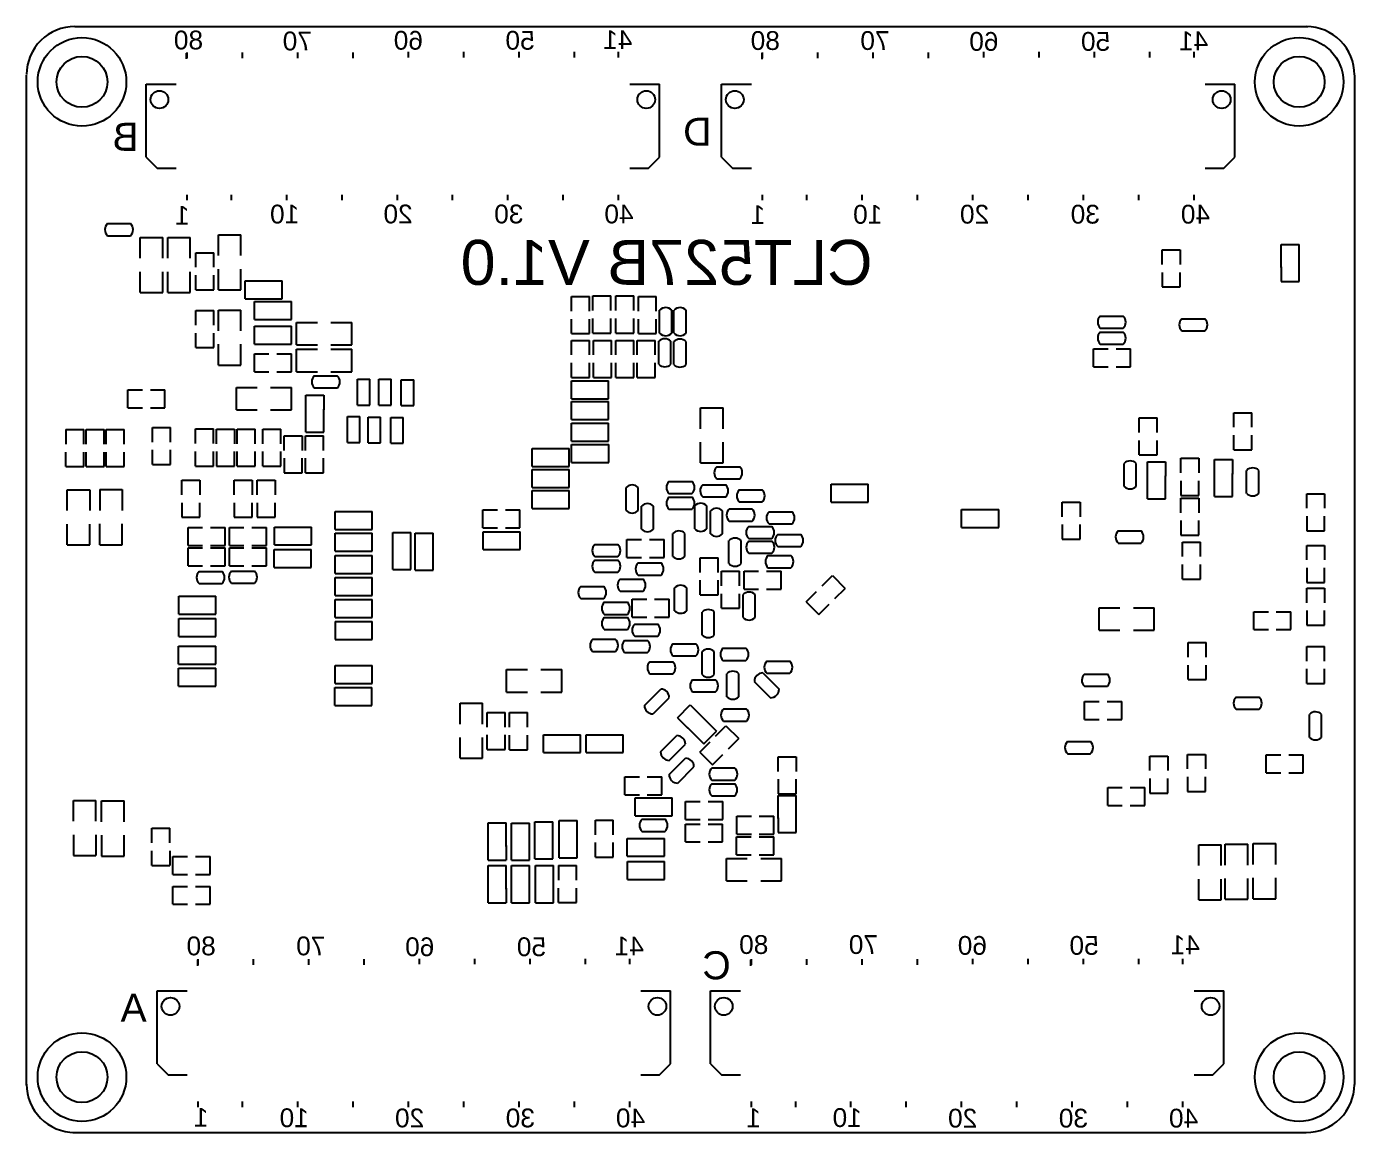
# Model space of a CAD drawing. Header units: inches. Extents: x 0 to 60, y 0 to 50.
import ezdxf

# ---------------------------------------------------------------- set-up
doc = ezdxf.new("R2010")
doc.units = ezdxf.units.IN
for name, color, linetype in [('Bottom Overlay', 54, 'Continuous'), ('Mechanical 1', 6, 'Continuous'), ('Multi-Layer', 9, 'Continuous'), ('Pad Holes', 156, 'Continuous')]:
    doc.layers.add(name, color=color, linetype=linetype)
doc.styles.add('Arial', font='', dxfattribs={"height": 0.2})
doc.styles.get('Arial').set_extended_font_data('Arial')

msp = doc.modelspace()

# ---------------------------------------------------------------- linework, layer by layer
at = {"layer": 'Bottom Overlay'}
for p, q in [((7.23, 48.538), (7.23, 48.803)), ((7.253, 48.579), (7.253, 48.829)), ((9.753, 48.579), (9.753, 48.829)), ((12.253, 48.579), (12.253, 48.829)), ((14.753, 48.579), (14.753, 48.829)), ((17.253, 48.604), (17.253, 48.854)), ((19.753, 48.604), (19.753, 48.854)), ((22.253, 48.604), (22.253, 48.854)), ((24.753, 48.604), (24.753, 48.854)), ((26.753, 48.604), (26.753, 48.854)), ((33.235, 48.533), (33.235, 48.797)), ((33.253, 48.579), (33.253, 48.829)), ((35.753, 48.579), (35.753, 48.829)), ((38.253, 48.579), (38.253, 48.829)), ((40.753, 48.579), (40.753, 48.829)), ((43.253, 48.604), (43.253, 48.854)), ((45.753, 48.604), (45.753, 48.854)), ((48.253, 48.604), (48.253, 48.854)), ((50.753, 48.604), (50.753, 48.854)), ((52.753, 48.604), (52.753, 48.854)), ((5.403, 44.102), (5.403, 47.402)), ((5.403, 47.402), (6.753, 47.402)), ((27.253, 47.402), (28.603, 47.402)), ((28.603, 44.102), (28.603, 47.402)), ((31.403, 44.102), (31.403, 47.402)), ((31.403, 47.402), (32.753, 47.402)), ((53.253, 47.402), (54.603, 47.402)), ((54.603, 44.102), (54.603, 47.402)), ((5.403, 44.102), (5.903, 43.602)), ((28.103, 43.602), (28.603, 44.102)), ((31.403, 44.102), (31.903, 43.602)), ((54.103, 43.602), (54.603, 44.102)), ((5.903, 43.602), (6.753, 43.602)), ((27.253, 43.602), (28.103, 43.602)), ((31.903, 43.602), (32.753, 43.602)), ((53.253, 43.602), (54.103, 43.602)), ((7.253, 42.15), (7.253, 42.4)), ((9.253, 42.15), (9.253, 42.4)), ((11.753, 42.15), (11.753, 42.4)), ((14.253, 42.15), (14.253, 42.4)), ((16.753, 42.15), (16.753, 42.4)), ((19.253, 42.15), (19.253, 42.4)), ((21.753, 42.15), (21.753, 42.4)), ((24.253, 42.15), (24.253, 42.4)), ((26.753, 42.15), (26.753, 42.4)), ((33.253, 42.15), (33.253, 42.4)), ((35.253, 42.15), (35.253, 42.4)), ((37.753, 42.15), (37.753, 42.4)), ((40.253, 42.15), (40.253, 42.4)), ((42.753, 42.15), (42.753, 42.4)), ((45.253, 42.15), (45.253, 42.4)), ((47.753, 42.15), (47.753, 42.4)), ((50.253, 42.15), (50.253, 42.4)), ((52.753, 42.15), (52.753, 42.4)), ((3.653, 41.094), (4.695, 41.094)), ((3.653, 40.546), (4.695, 40.546)), ((5.136, 39.525), (5.136, 40.464)), ((5.136, 40.464), (6.152, 40.464)), ((6.152, 39.525), (6.152, 40.464)), ((6.381, 40.471), (7.397, 40.471)), ((6.381, 39.531), (6.381, 40.471)), ((7.397, 39.531), (7.397, 40.471)), ((8.667, 40.591), (9.683, 40.591)), ((8.667, 39.652), (8.667, 40.591)), ((9.683, 39.652), (9.683, 40.591)), ((7.649, 39.118), (7.649, 39.779)), ((7.649, 39.779), (8.462, 39.779)), ((8.462, 39.118), (8.462, 39.779)), ((51.316, 39.906), (52.129, 39.906)), ((51.316, 39.245), (51.316, 39.906)), ((52.129, 39.906), (52.129, 39.245)), ((56.698, 39.108), (56.698, 40.149)), ((56.698, 40.149), (57.511, 40.149)), ((57.511, 39.083), (57.511, 40.149)), ((8.667, 38.102), (8.667, 39.042)), ((9.683, 38.102), (9.683, 39.042)), ((56.698, 39.133), (56.698, 38.473)), ((57.511, 38.473), (57.511, 39.133)), ((5.136, 37.975), (5.136, 38.915)), ((6.152, 37.975), (6.152, 38.915)), ((6.381, 37.982), (6.381, 38.921)), ((7.397, 37.982), (7.397, 38.921)), ((7.649, 38.102), (7.649, 38.763)), ((8.462, 38.102), (8.462, 38.763)), ((9.877, 37.698), (9.877, 38.511)), ((9.877, 38.511), (10.944, 38.511)), ((10.893, 38.511), (11.553, 38.511)), ((11.553, 37.698), (11.553, 38.511)), ((51.316, 38.89), (51.316, 38.229)), ((52.129, 38.229), (52.129, 38.89)), ((56.698, 38.473), (57.511, 38.473)), ((5.136, 37.975), (6.152, 37.975)), ((6.381, 37.982), (7.397, 37.982)), ((7.649, 38.102), (8.462, 38.102)), ((8.667, 38.102), (9.683, 38.102)), ((25.586, 37.823), (26.399, 37.823)), ((25.586, 37.162), (25.586, 37.823)), ((26.399, 37.162), (26.399, 37.823)), ((26.627, 37.823), (27.44, 37.823)), ((26.627, 37.162), (26.627, 37.823)), ((27.44, 37.162), (27.44, 37.823)), ((51.316, 38.229), (52.129, 38.229)), ((9.877, 37.698), (10.918, 37.698)), ((10.291, 36.756), (10.291, 37.569)), ((10.291, 37.569), (11.358, 37.569)), ((10.893, 37.698), (11.553, 37.698)), ((11.307, 37.569), (11.967, 37.569)), ((11.967, 36.756), (11.967, 37.569)), ((24.621, 37.797), (25.433, 37.797)), ((24.621, 37.137), (24.621, 37.797)), ((25.433, 37.137), (25.433, 37.797)), ((27.643, 37.797), (28.456, 37.797)), ((27.643, 37.137), (27.643, 37.797)), ((28.456, 37.137), (28.456, 37.797)), ((7.649, 36.502), (7.649, 37.162)), ((7.649, 37.162), (8.462, 37.162)), ((8.462, 36.502), (8.462, 37.162)), ((8.664, 37.188), (9.68, 37.188)), ((8.664, 36.248), (8.664, 37.188)), ((9.68, 36.248), (9.68, 37.188)), ((10.291, 36.756), (11.332, 36.756)), ((11.307, 36.756), (11.967, 36.756)), ((12.2, 35.611), (12.2, 36.627)), ((12.2, 36.627), (13.14, 36.627)), ((13.749, 36.627), (14.689, 36.627)), ((14.689, 35.611), (14.689, 36.627)), ((24.621, 36.121), (24.621, 36.781)), ((25.433, 36.121), (25.433, 36.781)), ((25.586, 36.146), (25.586, 36.807)), ((26.399, 36.146), (26.399, 36.807)), ((26.627, 36.146), (26.627, 36.807)), ((27.44, 36.146), (27.44, 36.807)), ((27.643, 36.121), (27.643, 36.781)), ((28.456, 36.121), (28.456, 36.781)), ((28.605, 36.138), (28.605, 37.18)), ((29.152, 36.138), (29.152, 37.18)), ((29.254, 36.138), (29.254, 37.18)), ((29.801, 36.138), (29.801, 37.18)), ((48.514, 36.913), (49.556, 36.913)), ((52.203, 36.793), (53.245, 36.793)), ((7.649, 35.486), (7.649, 36.146)), ((8.462, 35.486), (8.462, 36.146)), ((10.291, 35.638), (10.291, 36.451)), ((10.291, 36.451), (11.358, 36.451)), ((11.307, 36.451), (11.967, 36.451)), ((11.967, 35.638), (11.967, 36.451)), ((24.621, 36.121), (25.433, 36.121)), ((25.586, 36.146), (26.399, 36.146)), ((26.627, 36.146), (27.44, 36.146)), ((27.643, 36.121), (28.456, 36.121)), ((48.514, 36.365), (49.556, 36.365)), ((48.514, 36.189), (49.556, 36.189)), ((52.203, 36.246), (53.245, 36.246)), ((7.649, 35.486), (8.462, 35.486)), ((8.664, 34.699), (8.664, 35.638)), ((9.68, 34.699), (9.68, 35.638)), ((10.291, 35.638), (11.332, 35.638)), ((11.307, 35.638), (11.967, 35.638)), ((12.2, 35.611), (13.14, 35.611)), ((12.2, 34.395), (12.2, 35.411)), ((12.2, 35.411), (13.14, 35.411)), ((13.749, 35.611), (14.689, 35.611)), ((13.749, 35.411), (14.689, 35.411)), ((14.689, 34.395), (14.689, 35.411)), ((24.621, 35.816), (25.433, 35.816)), ((24.621, 35.156), (24.621, 35.816)), ((25.433, 35.156), (25.433, 35.816)), ((25.611, 35.816), (26.424, 35.816)), ((25.611, 35.156), (25.611, 35.816)), ((26.424, 35.156), (26.424, 35.816)), ((26.627, 35.816), (27.44, 35.816)), ((26.627, 35.156), (26.627, 35.816)), ((27.44, 35.156), (27.44, 35.816)), ((27.592, 35.816), (28.405, 35.816)), ((27.592, 35.156), (27.592, 35.816)), ((28.405, 35.156), (28.405, 35.816)), ((28.563, 34.734), (28.563, 35.776)), ((29.111, 34.734), (29.111, 35.776)), ((29.252, 34.719), (29.252, 35.761)), ((29.799, 34.719), (29.799, 35.761)), ((48.212, 35.433), (48.873, 35.433)), ((48.212, 34.62), (48.212, 35.433)), ((48.514, 35.641), (49.556, 35.641)), ((49.228, 35.433), (49.889, 35.433)), ((49.889, 34.62), (49.889, 35.433)), ((10.291, 35.207), (10.951, 35.207)), ((10.291, 34.394), (10.291, 35.207)), ((11.307, 35.207), (11.967, 35.207)), ((11.967, 34.394), (11.967, 35.207)), ((8.664, 34.699), (9.68, 34.699)), ((10.291, 34.394), (10.951, 34.394)), ((11.307, 34.394), (11.967, 34.394)), ((12.2, 34.395), (13.14, 34.395)), ((13, 34.21), (14.042, 34.21)), ((13.749, 34.395), (14.689, 34.395)), ((24.621, 34.14), (24.621, 34.8)), ((25.433, 34.14), (25.433, 34.8)), ((25.611, 34.14), (25.611, 34.8)), ((26.424, 34.14), (26.424, 34.8)), ((26.627, 34.14), (26.627, 34.8)), ((27.44, 34.14), (27.44, 34.8)), ((27.592, 34.14), (27.592, 34.8)), ((28.405, 34.14), (28.405, 34.8)), ((48.212, 34.62), (48.873, 34.62)), ((49.228, 34.62), (49.889, 34.62)), ((9.478, 32.668), (9.478, 33.684)), ((9.478, 33.684), (10.418, 33.684)), ((11.028, 33.684), (11.967, 33.684)), ((11.967, 32.668), (11.967, 33.684)), ((13, 33.663), (14.042, 33.663)), ((14.958, 32.888), (14.958, 34.056)), ((14.958, 34.056), (15.517, 34.056)), ((15.517, 32.888), (15.517, 34.056)), ((15.921, 34.056), (16.48, 34.056)), ((15.921, 32.888), (15.921, 34.056)), ((16.48, 32.888), (16.48, 34.056)), ((16.932, 34.038), (17.491, 34.038)), ((16.932, 32.87), (16.932, 34.038)), ((17.491, 32.87), (17.491, 34.038)), ((24.621, 34.14), (25.433, 34.14)), ((24.621, 33.987), (25.687, 33.987)), ((24.621, 33.175), (24.621, 33.987)), ((25.611, 34.14), (26.424, 34.14)), ((25.637, 33.987), (26.297, 33.987)), ((26.297, 33.175), (26.297, 33.987)), ((26.627, 34.14), (27.44, 34.14)), ((27.592, 34.14), (28.405, 34.14)), ((4.576, 33.581), (5.236, 33.581)), ((4.576, 32.768), (4.576, 33.581)), ((5.592, 33.581), (6.252, 33.581)), ((6.252, 32.768), (6.252, 33.581)), ((12.617, 32.674), (12.617, 33.335)), ((12.617, 33.335), (13.429, 33.335)), ((13.429, 33.335), (13.429, 32.674)), ((24.621, 33.175), (25.662, 33.175)), ((24.621, 33.048), (25.281, 33.048)), ((24.621, 32.235), (24.621, 33.048)), ((25.256, 33.048), (26.297, 33.048)), ((25.637, 33.175), (26.297, 33.175)), ((26.297, 32.235), (26.297, 33.048)), ((4.576, 32.768), (5.236, 32.768)), ((5.592, 32.768), (6.252, 32.768)), ((9.478, 32.668), (10.418, 32.668)), ((11.028, 32.668), (11.967, 32.668)), ((12.617, 31.658), (12.617, 32.725)), ((13.429, 31.658), (13.429, 32.7)), ((14.958, 32.888), (15.517, 32.888)), ((15.921, 32.888), (16.48, 32.888)), ((16.932, 32.87), (17.491, 32.87)), ((30.459, 31.821), (30.459, 32.761)), ((30.459, 32.761), (31.475, 32.761)), ((31.475, 31.821), (31.475, 32.761)), ((54.546, 32.546), (55.359, 32.546)), ((54.546, 31.886), (54.546, 32.546)), ((55.359, 31.886), (55.359, 32.546)), ((5.694, 31.219), (5.694, 31.879)), ((5.694, 31.879), (6.506, 31.879)), ((6.506, 31.219), (6.506, 31.879)), ((7.625, 31.148), (7.625, 31.808)), ((7.625, 31.808), (8.438, 31.808)), ((8.438, 31.148), (8.438, 31.808)), ((8.583, 31.143), (8.583, 31.803)), ((8.583, 31.803), (9.396, 31.803)), ((9.396, 31.803), (9.396, 31.143)), ((9.518, 31.143), (9.518, 31.803)), ((9.518, 31.803), (10.331, 31.803)), ((10.331, 31.143), (10.331, 31.803)), ((10.672, 31.143), (10.672, 31.803)), ((10.672, 31.803), (11.485, 31.803)), ((11.485, 31.143), (11.485, 31.803)), ((14.494, 32.372), (15.052, 32.372)), ((14.494, 31.204), (14.494, 32.372)), ((15.052, 31.204), (15.052, 32.372)), ((15.436, 32.349), (15.995, 32.349)), ((15.436, 31.181), (15.436, 32.349)), ((15.995, 31.181), (15.995, 32.349)), ((16.465, 32.334), (17.023, 32.334)), ((16.465, 31.165), (16.465, 32.334)), ((17.023, 31.165), (17.023, 32.334)), ((24.621, 32.235), (25.281, 32.235)), ((24.621, 32.065), (25.687, 32.065)), ((24.621, 31.252), (24.621, 32.065)), ((25.23, 32.235), (26.297, 32.235)), ((25.637, 32.065), (26.297, 32.065)), ((26.297, 31.252), (26.297, 32.065)), ((50.275, 32.311), (51.087, 32.311)), ((50.275, 31.651), (50.275, 32.311)), ((51.087, 31.651), (51.087, 32.311)), ((1.771, 31.783), (2.584, 31.783)), ((1.771, 31.783), (1.771, 31.122)), ((2.584, 31.122), (2.584, 31.783)), ((2.685, 31.122), (2.685, 31.783)), ((2.685, 31.783), (3.498, 31.783)), ((3.498, 31.122), (3.498, 31.783)), ((3.6, 31.122), (3.6, 31.783)), ((3.6, 31.783), (4.412, 31.783)), ((4.412, 31.122), (4.412, 31.783)), ((11.637, 30.838), (11.637, 31.498)), ((11.637, 31.498), (12.45, 31.498)), ((12.45, 31.498), (12.45, 30.838)), ((12.602, 30.838), (12.602, 31.498)), ((12.602, 31.498), (13.415, 31.498)), ((12.617, 31.658), (13.429, 31.658)), ((13.415, 30.838), (13.415, 31.498)), ((14.494, 31.204), (15.052, 31.204)), ((24.621, 31.252), (25.662, 31.252)), ((25.637, 31.252), (26.297, 31.252)), ((30.459, 30.271), (30.459, 31.211)), ((31.475, 30.271), (31.475, 31.211)), ((50.275, 30.635), (50.275, 31.295)), ((51.087, 30.635), (51.087, 31.295)), ((54.546, 30.87), (54.546, 31.53)), ((55.359, 30.87), (55.359, 31.53)), ((1.771, 30.106), (1.771, 30.767)), ((2.584, 30.106), (2.584, 30.767)), ((2.685, 30.106), (2.685, 30.767)), ((3.498, 30.106), (3.498, 30.767)), ((3.6, 30.106), (3.6, 30.767)), ((4.412, 30.106), (4.412, 30.767)), ((5.694, 30.203), (5.694, 30.863)), ((6.506, 30.203), (6.506, 30.863)), ((7.625, 30.132), (7.625, 30.792)), ((8.438, 30.132), (8.438, 30.792)), ((8.583, 30.787), (8.583, 30.127)), ((9.396, 30.127), (9.396, 30.787)), ((9.518, 30.127), (9.518, 30.787)), ((10.331, 30.127), (10.331, 30.787)), ((10.672, 30.127), (10.672, 30.787)), ((11.485, 30.127), (11.485, 30.787)), ((15.436, 31.181), (15.995, 31.181)), ((16.465, 31.165), (17.023, 31.165)), ((22.845, 30.919), (23.506, 30.919)), ((22.845, 30.106), (22.845, 30.919)), ((23.48, 30.919), (24.522, 30.919)), ((24.522, 30.106), (24.522, 30.919)), ((24.628, 31.11), (25.695, 31.11)), ((24.628, 30.297), (24.628, 31.11)), ((25.644, 31.11), (26.305, 31.11)), ((26.305, 30.297), (26.305, 31.11)), ((50.275, 30.635), (51.087, 30.635)), ((54.546, 30.87), (55.359, 30.87)), ((1.771, 30.106), (2.584, 30.106)), ((2.685, 30.106), (3.498, 30.106)), ((3.6, 30.106), (4.412, 30.106)), ((5.694, 30.203), (6.506, 30.203)), ((7.625, 30.132), (8.438, 30.132)), ((8.583, 30.127), (9.396, 30.127)), ((9.518, 30.127), (10.331, 30.127)), ((10.672, 30.127), (11.485, 30.127)), ((11.637, 30.482), (11.637, 29.822)), ((12.45, 29.822), (12.45, 30.482)), ((12.602, 29.822), (12.602, 30.482)), ((13.415, 29.822), (13.415, 30.482)), ((22.845, 30.106), (23.506, 30.106)), ((23.455, 30.106), (24.522, 30.106)), ((24.628, 30.297), (25.67, 30.297)), ((25.644, 30.297), (26.305, 30.297)), ((30.459, 30.271), (31.475, 30.271)), ((31.186, 30.098), (32.228, 30.098)), ((49.595, 29.212), (49.595, 30.254)), ((50.143, 29.212), (50.143, 30.254)), ((50.656, 29.669), (50.656, 30.33)), ((50.656, 30.33), (51.468, 30.33)), ((51.468, 30.33), (51.468, 29.669)), ((52.154, 30.482), (52.967, 30.482)), ((52.154, 29.822), (52.154, 30.482)), ((52.967, 30.482), (52.967, 29.822)), ((53.678, 29.771), (53.678, 30.431)), ((53.678, 30.431), (54.491, 30.431)), ((54.491, 30.431), (54.491, 29.771)), ((7.014, 28.831), (7.014, 29.492)), ((7.014, 29.492), (7.827, 29.492)), ((7.827, 29.492), (7.827, 28.831)), ((9.377, 28.831), (9.377, 29.492)), ((9.377, 29.492), (10.189, 29.492)), ((10.189, 29.492), (10.189, 28.831)), ((10.418, 28.831), (10.418, 29.492)), ((10.418, 29.492), (11.231, 29.492)), ((11.231, 29.492), (11.231, 28.831)), ((11.637, 29.822), (12.45, 29.822)), ((12.602, 29.822), (13.415, 29.822)), ((22.843, 29.969), (23.503, 29.969)), ((22.843, 29.156), (22.843, 29.969)), ((23.478, 29.969), (24.519, 29.969)), ((24.519, 29.156), (24.519, 29.969)), ((29.027, 29.435), (30.069, 29.435)), ((31.186, 29.551), (32.228, 29.551)), ((50.656, 28.653), (50.656, 29.72)), ((51.468, 28.653), (51.468, 29.695)), ((52.154, 29.466), (52.154, 28.806)), ((52.967, 28.806), (52.967, 29.466)), ((53.678, 28.755), (53.678, 29.822)), ((54.491, 28.755), (54.491, 29.796)), ((55.132, 28.894), (55.132, 29.936)), ((55.679, 28.894), (55.679, 29.936)), ((1.84, 29.055), (2.856, 29.055)), ((1.84, 28.115), (1.84, 29.055)), ((2.856, 29.055), (2.856, 28.115)), ((3.303, 29.065), (4.319, 29.065)), ((3.303, 29.065), (3.303, 28.125)), ((4.319, 29.065), (4.319, 28.125)), ((22.838, 29.029), (23.498, 29.029)), ((22.838, 28.217), (22.838, 29.029)), ((22.843, 29.156), (23.503, 29.156)), ((23.452, 29.156), (24.519, 29.156)), ((23.473, 29.029), (24.514, 29.029)), ((24.514, 28.217), (24.514, 29.029)), ((27.093, 28.12), (27.093, 29.162)), ((27.64, 28.12), (27.64, 29.162)), ((29.027, 28.888), (30.069, 28.888)), ((30.551, 29.283), (31.593, 29.283)), ((32.202, 29.054), (33.244, 29.054)), ((36.351, 29.317), (37.418, 29.317)), ((36.351, 28.504), (36.351, 29.317)), ((37.367, 29.317), (38.027, 29.317)), ((38.027, 28.504), (38.027, 29.317)), ((52.154, 28.806), (52.967, 28.806)), ((57.844, 28.882), (58.657, 28.882)), ((57.844, 28.222), (57.844, 28.882)), ((58.657, 28.882), (58.657, 28.222)), ((7.014, 28.476), (7.014, 27.815)), ((7.827, 27.815), (7.827, 28.476)), ((9.377, 28.476), (9.377, 27.815)), ((10.189, 27.815), (10.189, 28.476)), ((10.418, 28.476), (10.418, 27.815)), ((11.231, 27.815), (11.231, 28.476)), ((22.838, 28.217), (23.498, 28.217)), ((23.447, 28.217), (24.514, 28.217)), ((27.781, 27.276), (27.781, 28.318)), ((28.328, 27.276), (28.328, 28.318)), ((29.027, 28.724), (30.069, 28.724)), ((30.189, 27.294), (30.189, 28.336)), ((30.551, 28.735), (31.593, 28.735)), ((30.736, 27.294), (30.736, 28.336)), ((32.202, 28.507), (33.244, 28.507)), ((36.351, 28.504), (37.392, 28.504)), ((37.367, 28.504), (38.027, 28.504)), ((46.795, 28.501), (47.608, 28.501)), ((46.795, 27.841), (46.795, 28.501)), ((47.608, 28.501), (47.608, 27.841)), ((50.656, 28.653), (51.468, 28.653)), ((52.154, 28.679), (52.967, 28.679)), ((52.154, 28.018), (52.154, 28.679)), ((52.967, 28.679), (52.967, 28.018)), ((53.678, 28.755), (54.491, 28.755)), ((7.014, 27.815), (7.827, 27.815)), ((9.377, 27.815), (10.189, 27.815)), ((10.418, 27.815), (11.231, 27.815)), ((13.937, 28.072), (15.004, 28.072)), ((13.937, 27.259), (13.937, 28.072)), ((14.953, 28.072), (15.614, 28.072)), ((15.614, 27.259), (15.614, 28.072)), ((20.618, 27.343), (20.618, 28.156)), ((20.618, 28.156), (21.278, 28.156)), ((21.634, 28.156), (22.294, 28.156)), ((22.294, 27.343), (22.294, 28.156)), ((29.027, 28.176), (30.069, 28.176)), ((30.9, 27.066), (30.9, 28.108)), ((31.448, 27.066), (31.448, 28.108)), ((31.745, 28.191), (32.787, 28.191)), ((31.745, 27.643), (32.787, 27.643)), ((33.548, 28.064), (34.59, 28.064)), ((42.251, 27.361), (42.251, 28.173)), ((42.251, 28.173), (43.318, 28.173)), ((43.267, 28.173), (43.927, 28.173)), ((43.927, 27.361), (43.927, 28.173)), ((52.154, 27.663), (52.154, 27.002)), ((52.967, 27.002), (52.967, 27.663)), ((57.844, 27.866), (57.844, 27.206)), ((58.657, 27.206), (58.657, 27.866)), ((1.84, 26.566), (1.84, 27.505)), ((2.856, 26.566), (2.856, 27.505)), ((3.303, 26.576), (3.303, 27.515)), ((4.319, 26.576), (4.319, 27.515)), ((7.294, 27.347), (7.954, 27.347)), ((7.294, 26.534), (7.294, 27.347)), ((8.31, 27.347), (8.97, 27.347)), ((8.97, 26.534), (8.97, 27.347)), ((9.161, 27.348), (9.821, 27.348)), ((9.161, 26.535), (9.161, 27.348)), ((10.177, 27.348), (10.837, 27.348)), ((10.837, 26.535), (10.837, 27.348)), ((11.197, 27.376), (12.264, 27.376)), ((11.197, 26.563), (11.197, 27.376)), ((12.213, 27.376), (12.873, 27.376)), ((12.873, 26.563), (12.873, 27.376)), ((13.937, 27.259), (14.979, 27.259)), ((13.937, 27.091), (15.004, 27.091)), ((13.937, 26.278), (13.937, 27.091)), ((14.953, 27.259), (15.614, 27.259)), ((14.953, 27.091), (15.614, 27.091)), ((15.614, 26.278), (15.614, 27.091)), ((16.548, 27.134), (17.361, 27.134)), ((16.548, 26.093), (16.548, 27.134)), ((17.361, 26.068), (17.361, 27.134)), ((17.552, 27.104), (18.365, 27.104)), ((17.552, 26.063), (17.552, 27.104)), ((18.365, 26.037), (18.365, 27.104)), ((20.618, 27.343), (21.278, 27.343)), ((20.63, 27.165), (21.291, 27.165)), ((20.63, 26.352), (20.63, 27.165)), ((21.265, 27.165), (22.307, 27.165)), ((21.634, 27.343), (22.294, 27.343)), ((22.307, 26.352), (22.307, 27.165)), ((29.198, 26.045), (29.198, 27.087)), ((29.746, 26.045), (29.746, 27.087)), ((32.629, 27.403), (33.671, 27.403)), ((33.548, 27.516), (34.59, 27.516)), ((33.94, 27.04), (34.982, 27.04)), ((42.251, 27.361), (43.292, 27.361)), ((43.267, 27.361), (43.927, 27.361)), ((46.795, 27.485), (46.795, 26.825)), ((47.608, 26.825), (47.608, 27.485)), ((49.322, 27.2), (50.364, 27.2)), ((52.154, 27.002), (52.967, 27.002)), ((57.844, 27.206), (58.657, 27.206)), ((1.84, 26.566), (2.856, 26.566)), ((3.303, 26.576), (4.319, 26.576)), ((7.294, 26.534), (7.954, 26.534)), ((7.294, 25.619), (7.294, 26.432)), ((7.294, 26.432), (7.954, 26.432)), ((8.31, 26.534), (8.97, 26.534)), ((8.31, 26.432), (8.97, 26.432)), ((8.97, 25.619), (8.97, 26.432)), ((9.161, 26.535), (9.821, 26.535)), ((9.161, 26.434), (9.821, 26.434)), ((9.161, 25.621), (9.161, 26.434)), ((10.177, 26.535), (10.837, 26.535)), ((10.177, 26.434), (10.837, 26.434)), ((10.837, 25.621), (10.837, 26.434)), ((11.197, 26.563), (12.238, 26.563)), ((12.213, 26.563), (12.873, 26.563)), ((25.674, 26.59), (26.716, 26.59)), ((27.127, 26), (27.127, 26.813)), ((27.127, 26.813), (27.787, 26.813)), ((28.143, 26.813), (28.803, 26.813)), ((28.803, 26), (28.803, 26.813)), ((31.738, 25.719), (31.738, 26.761)), ((32.286, 25.719), (32.286, 26.761)), ((32.629, 26.856), (33.671, 26.856)), ((32.634, 26.743), (33.676, 26.743)), ((33.94, 26.492), (34.982, 26.492)), ((46.795, 26.825), (47.608, 26.825)), ((49.322, 26.652), (50.364, 26.652)), ((52.23, 26.698), (53.043, 26.698)), ((52.23, 26.037), (52.23, 26.698)), ((53.043, 26.037), (53.043, 26.698)), ((57.844, 26.545), (58.657, 26.545)), ((57.844, 25.885), (57.844, 26.545)), ((58.657, 26.545), (58.657, 25.885)), ((11.189, 26.352), (12.256, 26.352)), ((11.189, 25.539), (11.189, 26.352)), ((12.205, 26.352), (12.865, 26.352)), ((12.865, 25.539), (12.865, 26.352)), ((13.937, 26.278), (14.979, 26.278)), ((13.937, 26.091), (15.004, 26.091)), ((13.937, 25.278), (13.937, 26.091)), ((14.953, 26.278), (15.614, 26.278)), ((14.953, 26.091), (15.614, 26.091)), ((15.614, 25.278), (15.614, 26.091)), ((16.548, 25.458), (16.548, 26.118)), ((17.361, 25.458), (17.361, 26.118)), ((17.552, 25.428), (17.552, 26.088)), ((18.365, 25.428), (18.365, 26.088)), ((20.63, 26.352), (21.291, 26.352)), ((21.24, 26.352), (22.307, 26.352)), ((25.674, 26.043), (26.716, 26.043)), ((25.674, 25.879), (26.716, 25.879)), ((27.127, 26), (27.787, 26)), ((28.143, 26), (28.803, 26)), ((30.437, 25.986), (31.25, 25.986)), ((30.437, 25.326), (30.437, 25.986)), ((31.25, 25.326), (31.25, 25.986)), ((32.634, 26.195), (33.676, 26.195)), ((33.498, 26.082), (34.54, 26.082)), ((7.294, 25.619), (7.954, 25.619)), ((7.793, 25.367), (8.836, 25.367)), ((8.31, 25.619), (8.97, 25.619)), ((9.161, 25.621), (9.821, 25.621)), ((9.258, 25.381), (10.3, 25.381)), ((10.177, 25.621), (10.837, 25.621)), ((11.189, 25.539), (12.23, 25.539)), ((12.205, 25.539), (12.865, 25.539)), ((13.937, 25.278), (14.979, 25.278)), ((14.953, 25.278), (15.614, 25.278)), ((16.548, 25.458), (17.361, 25.458)), ((17.552, 25.428), (18.365, 25.428)), ((25.674, 25.332), (26.716, 25.332)), ((27.63, 25.752), (28.672, 25.752)), ((27.63, 25.205), (28.672, 25.205)), ((31.402, 25.377), (32.215, 25.377)), ((31.402, 24.716), (31.402, 25.377)), ((32.215, 24.716), (32.215, 25.377)), ((32.418, 24.564), (32.418, 25.377)), ((32.418, 25.377), (33.079, 25.377)), ((33.434, 25.377), (34.095, 25.377)), ((33.498, 25.535), (34.54, 25.535)), ((34.095, 24.564), (34.095, 25.377)), ((52.23, 25.021), (52.23, 25.682)), ((53.043, 25.021), (53.043, 25.682)), ((57.844, 25.529), (57.844, 24.869)), ((58.657, 24.869), (58.657, 25.529)), ((7.793, 24.819), (8.836, 24.819)), ((9.258, 24.834), (10.3, 24.834)), ((13.937, 25.095), (15.004, 25.095)), ((13.937, 24.282), (13.937, 25.095)), ((14.953, 25.095), (15.614, 25.095)), ((15.614, 24.282), (15.614, 25.095)), ((25.039, 24.685), (26.081, 24.685)), ((26.817, 25.016), (27.859, 25.016)), ((29.282, 23.587), (29.282, 24.629)), ((29.829, 23.587), (29.829, 24.629)), ((30.437, 24.31), (30.437, 24.97)), ((31.25, 24.31), (31.25, 24.97)), ((35.949, 24.711), (36.416, 25.178)), ((36.416, 25.178), (36.99, 24.603)), ((36.523, 24.136), (36.99, 24.603)), ((52.23, 25.021), (53.043, 25.021)), ((57.844, 24.869), (58.657, 24.869)), ((57.844, 24.615), (58.657, 24.615)), ((57.844, 23.954), (57.844, 24.615)), ((58.657, 24.615), (58.657, 23.954)), ((6.876, 24.248), (7.942, 24.248)), ((6.876, 23.435), (6.876, 24.248)), ((7.892, 24.248), (8.552, 24.248)), ((8.552, 23.435), (8.552, 24.248)), ((13.937, 24.282), (14.979, 24.282)), ((13.937, 24.102), (15.004, 24.102)), ((13.937, 23.289), (13.937, 24.102)), ((14.953, 24.282), (15.614, 24.282)), ((14.953, 24.102), (15.614, 24.102)), ((15.614, 23.289), (15.614, 24.102)), ((25.039, 24.138), (26.081, 24.138)), ((26.817, 24.468), (27.859, 24.468)), ((27.364, 23.294), (27.364, 24.107)), ((27.364, 24.107), (28.024, 24.107)), ((28.38, 24.107), (29.04, 24.107)), ((29.04, 23.294), (29.04, 24.107)), ((30.437, 24.31), (31.25, 24.31)), ((31.402, 23.7), (31.402, 24.361)), ((32.215, 23.7), (32.215, 24.361)), ((32.373, 23.281), (32.373, 24.323)), ((32.418, 24.564), (33.079, 24.564)), ((32.921, 23.281), (32.921, 24.323)), ((33.434, 24.564), (34.095, 24.564)), ((35.23, 23.992), (35.697, 24.459)), ((6.876, 23.435), (7.917, 23.435)), ((7.892, 23.435), (8.552, 23.435)), ((26.106, 23.974), (27.148, 23.974)), ((26.106, 23.427), (27.148, 23.427)), ((30.529, 22.488), (30.529, 23.531)), ((31.077, 22.488), (31.077, 23.531)), ((31.402, 23.7), (32.215, 23.7)), ((35.23, 23.992), (35.805, 23.418)), ((35.805, 23.418), (36.272, 23.884)), ((48.468, 23.726), (49.407, 23.726)), ((48.468, 22.71), (48.468, 23.726)), ((50.017, 23.726), (50.957, 23.726)), ((50.957, 22.71), (50.957, 23.726)), ((55.456, 22.735), (55.456, 23.548)), ((55.456, 23.548), (56.117, 23.548)), ((56.472, 23.548), (57.133, 23.548)), ((57.133, 22.735), (57.133, 23.548)), ((57.844, 23.599), (57.844, 22.938)), ((58.657, 22.938), (58.657, 23.599)), ((6.876, 23.232), (7.942, 23.232)), ((6.876, 22.419), (6.876, 23.232)), ((7.892, 23.232), (8.552, 23.232)), ((8.552, 22.419), (8.552, 23.232)), ((13.937, 23.289), (14.979, 23.289)), ((13.937, 23.106), (15.004, 23.106)), ((13.937, 23.106), (13.937, 22.293)), ((14.953, 23.289), (15.614, 23.289)), ((14.953, 23.106), (15.614, 23.106)), ((15.614, 22.293), (15.614, 23.106)), ((26.106, 23.288), (27.148, 23.288)), ((27.364, 23.294), (28.024, 23.294)), ((27.478, 22.984), (28.52, 22.984)), ((28.38, 23.294), (29.04, 23.294)), ((57.844, 22.938), (58.657, 22.938)), ((6.876, 22.419), (7.917, 22.419)), ((7.892, 22.419), (8.552, 22.419)), ((13.937, 22.293), (14.979, 22.293)), ((14.953, 22.293), (15.614, 22.293)), ((25.573, 22.298), (26.615, 22.298)), ((26.106, 22.741), (27.148, 22.741)), ((27.021, 22.247), (28.063, 22.247)), ((27.478, 22.436), (28.52, 22.436)), ((48.468, 22.71), (49.407, 22.71)), ((50.017, 22.71), (50.957, 22.71)), ((55.456, 22.735), (56.117, 22.735)), ((56.472, 22.735), (57.133, 22.735)), ((6.871, 21.988), (7.938, 21.988)), ((6.871, 21.176), (6.871, 21.988)), ((7.887, 21.988), (8.547, 21.988)), ((8.547, 21.176), (8.547, 21.988)), ((25.573, 21.75), (26.615, 21.75)), ((27.021, 21.699), (28.063, 21.699)), ((29.205, 22.095), (30.247, 22.095)), ((30.524, 20.7), (30.524, 21.742)), ((31.072, 20.7), (31.072, 21.742)), ((31.466, 21.891), (32.508, 21.891)), ((52.484, 22.151), (53.297, 22.151)), ((52.484, 21.491), (52.484, 22.151)), ((53.297, 21.491), (53.297, 22.151)), ((57.844, 21.973), (58.657, 21.973)), ((57.844, 21.313), (57.844, 21.973)), ((58.657, 21.313), (58.657, 21.973)), ((6.871, 21.176), (7.912, 21.176)), ((7.887, 21.176), (8.547, 21.176)), ((13.937, 21.11), (15.004, 21.11)), ((13.937, 20.297), (13.937, 21.11)), ((14.953, 21.11), (15.614, 21.11)), ((15.614, 20.297), (15.614, 21.11)), ((28.164, 21.282), (29.206, 21.282)), ((29.205, 21.547), (30.247, 21.547)), ((31.466, 21.344), (32.508, 21.344)), ((33.447, 21.307), (34.489, 21.307)), ((52.484, 20.475), (52.484, 21.135)), ((53.297, 20.475), (53.297, 21.135)), ((6.871, 20.998), (7.938, 20.998)), ((6.871, 20.185), (6.871, 20.998)), ((7.887, 20.998), (8.547, 20.998)), ((8.547, 20.185), (8.547, 20.998)), ((21.692, 20.931), (22.632, 20.931)), ((21.692, 19.915), (21.692, 20.931)), ((23.241, 20.931), (24.181, 20.931)), ((24.181, 19.915), (24.181, 20.931)), ((28.164, 20.734), (29.206, 20.734)), ((30.094, 20.469), (31.136, 20.469)), ((31.637, 19.7), (31.637, 20.742)), ((32.184, 19.7), (32.184, 20.742)), ((33.271, 20.78), (34.008, 20.043)), ((33.447, 20.76), (34.489, 20.76)), ((47.798, 20.723), (48.84, 20.723)), ((52.484, 20.475), (53.297, 20.475)), ((57.844, 20.297), (57.844, 20.957)), ((58.657, 20.297), (58.657, 20.957)), ((6.871, 20.185), (7.912, 20.185)), ((7.887, 20.185), (8.547, 20.185)), ((13.927, 20.116), (14.994, 20.116)), ((13.927, 19.303), (13.927, 20.116)), ((13.937, 20.297), (14.979, 20.297)), ((14.943, 20.116), (15.604, 20.116)), ((14.953, 20.297), (15.614, 20.297)), ((15.604, 19.303), (15.604, 20.116)), ((21.692, 19.915), (22.632, 19.915)), ((23.241, 19.915), (24.181, 19.915)), ((27.919, 19.309), (28.656, 20.046)), ((30.094, 19.921), (31.136, 19.921)), ((32.884, 20.393), (33.621, 19.656)), ((47.798, 20.175), (48.84, 20.175)), ((57.844, 20.297), (58.657, 20.297)), ((13.927, 19.303), (14.969, 19.303)), ((14.943, 19.303), (15.604, 19.303)), ((19.591, 18.468), (19.591, 19.408)), ((19.591, 19.408), (20.607, 19.408)), ((20.607, 18.468), (20.607, 19.408)), ((28.307, 18.922), (29.043, 19.659)), ((29.412, 18.753), (29.987, 19.328)), ((29.987, 19.328), (30.454, 18.861)), ((47.811, 18.671), (47.811, 19.484)), ((47.811, 19.484), (48.471, 19.484)), ((48.827, 19.484), (49.487, 19.484)), ((49.487, 18.671), (49.487, 19.484)), ((54.656, 19.682), (55.698, 19.682)), ((20.813, 18.994), (21.626, 18.994)), ((20.813, 18.333), (20.813, 18.994)), ((21.626, 18.333), (21.626, 18.994)), ((21.816, 18.984), (22.629, 18.984)), ((21.816, 18.323), (21.816, 18.984)), ((22.629, 18.323), (22.629, 18.984)), ((29.412, 18.753), (29.879, 18.286)), ((30.436, 18.879), (31.173, 18.142)), ((31.491, 19.148), (32.533, 19.148)), ((47.811, 18.671), (48.471, 18.671)), ((48.827, 18.671), (49.487, 18.671)), ((54.656, 19.134), (55.698, 19.134)), ((57.971, 17.863), (57.971, 18.905)), ((58.519, 17.863), (58.519, 18.905)), ((29.843, 18.322), (30.598, 17.568)), ((30.598, 17.568), (31.173, 18.142)), ((31.137, 17.916), (31.604, 18.383)), ((31.491, 18.601), (32.533, 18.601)), ((31.604, 18.383), (32.178, 17.808)), ((19.591, 16.919), (19.591, 17.858)), ((20.607, 16.919), (20.607, 17.858)), ((20.813, 17.317), (20.813, 17.978)), ((21.626, 17.317), (21.626, 17.978)), ((21.816, 17.307), (21.816, 17.968)), ((22.629, 17.307), (22.629, 17.968)), ((23.351, 17.985), (24.417, 17.985)), ((23.351, 17.173), (23.351, 17.985)), ((24.367, 17.985), (25.027, 17.985)), ((25.027, 17.173), (25.027, 17.985)), ((25.281, 17.985), (26.348, 17.985)), ((25.281, 17.173), (25.281, 17.985)), ((26.297, 17.985), (26.957, 17.985)), ((26.957, 17.173), (26.957, 17.985)), ((28.649, 17.209), (29.385, 17.946)), ((29.036, 16.822), (29.773, 17.558)), ((30.418, 17.197), (30.885, 17.664)), ((31.711, 17.341), (32.178, 17.808)), ((47.036, 17.675), (48.078, 17.675)), ((19.591, 16.919), (20.607, 16.919)), ((20.813, 17.317), (21.626, 17.317)), ((21.816, 17.307), (22.629, 17.307)), ((23.351, 17.173), (24.392, 17.173)), ((24.367, 17.173), (25.027, 17.173)), ((25.281, 17.173), (26.322, 17.173)), ((26.297, 17.173), (26.957, 17.173)), ((29.034, 16.181), (29.771, 16.918)), ((30.418, 17.197), (30.993, 16.623)), ((30.993, 16.623), (31.46, 17.09)), ((33.958, 16.989), (34.771, 16.989)), ((33.958, 16.328), (33.958, 16.989)), ((34.771, 16.989), (34.771, 16.328)), ((47.036, 17.127), (48.078, 17.127)), ((50.757, 17.02), (51.57, 17.02)), ((50.757, 16.36), (50.757, 17.02)), ((51.57, 17.02), (51.57, 16.36)), ((52.459, 17.096), (53.272, 17.096)), ((52.459, 16.436), (52.459, 17.096)), ((53.272, 17.096), (53.272, 16.436)), ((56.015, 16.258), (56.015, 17.071)), ((56.015, 17.071), (56.675, 17.071)), ((57.031, 17.071), (57.691, 17.071)), ((57.691, 16.258), (57.691, 17.071)), ((29.421, 15.794), (30.158, 16.531)), ((30.962, 16.481), (32.004, 16.481)), ((56.015, 16.258), (56.675, 16.258)), ((57.031, 16.258), (57.691, 16.258)), ((27.031, 15.265), (27.031, 16.078)), ((27.031, 16.078), (27.692, 16.078)), ((28.047, 16.078), (28.708, 16.078)), ((28.708, 15.265), (28.708, 16.078)), ((30.958, 15.77), (32, 15.77)), ((30.962, 15.934), (32.004, 15.934)), ((33.958, 15.973), (33.958, 15.312)), ((34.771, 15.312), (34.771, 15.973)), ((50.757, 16.004), (50.757, 15.344)), ((51.57, 15.344), (51.57, 16.004)), ((52.459, 16.08), (52.459, 15.42)), ((53.272, 15.42), (53.272, 16.08)), ((2.118, 14.074), (2.118, 15.014)), ((2.118, 15.014), (3.134, 15.014)), ((3.134, 14.074), (3.134, 15.014)), ((27.031, 15.265), (27.692, 15.265)), ((27.498, 15.128), (28.158, 15.128)), ((27.498, 14.315), (27.498, 15.128)), ((28.047, 15.265), (28.708, 15.265)), ((28.133, 15.128), (29.174, 15.128)), ((29.174, 14.315), (29.174, 15.128)), ((30.958, 15.222), (32, 15.222)), ((33.958, 15.312), (34.771, 15.312)), ((33.96, 14.201), (33.96, 15.242)), ((33.96, 15.242), (34.773, 15.242)), ((34.773, 14.175), (34.773, 15.242)), ((48.852, 14.785), (48.852, 15.598)), ((48.852, 15.598), (49.513, 15.598)), ((49.868, 15.598), (50.529, 15.598)), ((50.529, 14.785), (50.529, 15.598)), ((50.757, 15.344), (51.57, 15.344)), ((52.459, 15.42), (53.272, 15.42)), ((3.388, 14.048), (3.388, 14.988)), ((3.388, 14.988), (4.404, 14.988)), ((4.404, 14.048), (4.404, 14.988)), ((29.779, 14.156), (29.779, 14.968)), ((29.779, 14.968), (30.439, 14.968)), ((30.795, 14.968), (31.455, 14.968)), ((31.455, 14.156), (31.455, 14.968)), ((48.852, 14.785), (49.513, 14.785)), ((49.868, 14.785), (50.529, 14.785)), ((20.864, 12.954), (20.864, 13.995)), ((20.864, 13.995), (21.677, 13.995)), ((21.677, 12.928), (21.677, 13.995)), ((21.91, 13.99), (22.723, 13.99)), ((21.91, 12.949), (21.91, 13.99)), ((22.723, 12.923), (22.723, 13.99)), ((22.972, 13.004), (22.972, 14.046)), ((22.972, 14.046), (23.785, 14.046)), ((23.785, 12.979), (23.785, 14.046)), ((24.062, 13.058), (24.062, 14.099)), ((24.062, 14.099), (24.875, 14.099)), ((24.875, 13.032), (24.875, 14.099)), ((25.7, 14.125), (26.513, 14.125)), ((25.7, 13.464), (25.7, 14.125)), ((26.513, 13.464), (26.513, 14.125)), ((27.498, 14.315), (28.158, 14.315)), ((27.808, 14.163), (28.85, 14.163)), ((28.108, 14.315), (29.174, 14.315)), ((29.777, 13.134), (29.777, 13.947)), ((29.777, 13.947), (30.437, 13.947)), ((29.779, 14.156), (30.439, 14.156)), ((30.793, 13.947), (31.453, 13.947)), ((30.795, 14.156), (31.455, 14.156)), ((31.453, 13.134), (31.453, 13.947)), ((32.093, 13.482), (32.093, 14.295)), ((32.093, 14.295), (32.754, 14.295)), ((33.109, 14.295), (33.77, 14.295)), ((33.77, 13.482), (33.77, 14.295)), ((33.96, 14.226), (33.96, 13.566)), ((34.773, 13.566), (34.773, 14.226)), ((2.118, 13.464), (2.118, 12.524)), ((3.134, 13.464), (3.134, 12.524)), ((3.388, 13.439), (3.388, 12.499)), ((4.404, 12.499), (4.404, 13.439)), ((5.665, 13.754), (6.477, 13.754)), ((5.665, 13.093), (5.665, 13.754)), ((6.477, 13.093), (6.477, 13.754)), ((27.145, 13.299), (28.212, 13.299)), ((27.145, 12.487), (27.145, 13.299)), ((27.808, 13.615), (28.85, 13.615)), ((28.161, 13.299), (28.821, 13.299)), ((28.821, 12.487), (28.821, 13.299)), ((32.086, 12.55), (32.086, 13.363)), ((32.086, 13.363), (32.746, 13.363)), ((32.093, 13.482), (32.754, 13.482)), ((33.102, 13.363), (33.762, 13.363)), ((33.109, 13.482), (33.77, 13.482)), ((33.762, 12.55), (33.762, 13.363)), ((33.96, 13.566), (34.773, 13.566)), ((5.665, 12.077), (5.665, 12.738)), ((6.477, 12.738), (6.477, 12.077)), ((20.864, 12.319), (20.864, 12.979)), ((21.677, 12.979), (21.677, 12.319)), ((21.91, 12.314), (21.91, 12.974)), ((22.723, 12.314), (22.723, 12.974)), ((22.972, 12.369), (22.972, 13.03)), ((23.785, 12.369), (23.785, 13.03)), ((24.062, 12.423), (24.062, 13.083)), ((24.875, 12.423), (24.875, 13.083)), ((25.7, 12.448), (25.7, 13.109)), ((26.513, 12.448), (26.513, 13.109)), ((29.777, 13.134), (30.437, 13.134)), ((30.793, 13.134), (31.453, 13.134)), ((52.969, 13.007), (53.985, 13.007)), ((52.969, 12.067), (52.969, 13.007)), ((53.985, 12.067), (53.985, 13.007)), ((54.162, 12.093), (54.162, 13.032)), ((54.162, 13.032), (55.178, 13.032)), ((55.178, 12.093), (55.178, 13.032)), ((55.432, 12.118), (55.432, 13.058)), ((55.432, 13.058), (56.448, 13.058)), ((56.448, 12.118), (56.448, 13.058)), ((2.118, 12.524), (3.134, 12.524)), ((3.388, 12.499), (4.404, 12.499)), ((5.665, 12.077), (6.477, 12.077)), ((6.612, 11.661), (6.612, 12.474)), ((6.612, 12.474), (7.272, 12.474)), ((7.628, 12.474), (8.288, 12.474)), ((8.288, 11.661), (8.288, 12.474)), ((20.864, 12.319), (21.677, 12.319)), ((20.864, 11.023), (20.864, 12.065)), ((20.864, 12.065), (21.677, 12.065)), ((21.677, 10.998), (21.677, 12.065)), ((21.905, 11.023), (21.905, 12.065)), ((21.905, 12.065), (22.718, 12.065)), ((21.91, 12.314), (22.723, 12.314)), ((22.718, 10.998), (22.718, 12.065)), ((22.972, 12.369), (23.785, 12.369)), ((22.998, 11.023), (22.998, 12.065)), ((22.998, 12.065), (23.81, 12.065)), ((23.81, 10.998), (23.81, 12.065)), ((24.036, 12.067), (24.849, 12.067)), ((24.036, 12.067), (24.036, 11.407)), ((24.062, 12.423), (24.875, 12.423)), ((24.849, 11.407), (24.849, 12.067)), ((25.7, 12.448), (26.513, 12.448)), ((27.145, 12.487), (28.186, 12.487)), ((27.15, 12.248), (27.81, 12.248)), ((27.15, 11.435), (27.15, 12.248)), ((27.785, 12.248), (28.826, 12.248)), ((28.161, 12.487), (28.821, 12.487)), ((28.826, 11.435), (28.826, 12.248)), ((31.622, 11.375), (31.622, 12.391)), ((31.622, 12.391), (32.562, 12.391)), ((32.086, 12.55), (32.746, 12.55)), ((33.102, 12.55), (33.762, 12.55)), ((33.172, 12.391), (34.112, 12.391)), ((34.112, 11.375), (34.112, 12.391)), ((6.612, 11.661), (7.272, 11.661)), ((7.628, 11.661), (8.288, 11.661)), ((27.15, 11.435), (27.81, 11.435)), ((27.76, 11.435), (28.826, 11.435)), ((52.969, 10.518), (52.969, 11.458)), ((53.985, 10.518), (53.985, 11.458)), ((54.162, 10.543), (54.162, 11.483)), ((55.178, 10.543), (55.178, 11.483)), ((55.432, 10.569), (55.432, 11.508)), ((56.448, 10.569), (56.448, 11.508)), ((6.612, 11.127), (7.272, 11.127)), ((6.612, 10.315), (6.612, 11.127)), ((7.628, 11.127), (8.288, 11.127)), ((8.288, 10.315), (8.288, 11.127)), ((20.864, 10.388), (20.864, 11.049)), ((21.677, 11.049), (21.677, 10.388)), ((21.905, 10.388), (21.905, 11.049)), ((22.718, 10.388), (22.718, 11.049)), ((22.998, 10.388), (22.998, 11.049)), ((23.81, 10.388), (23.81, 11.049)), ((24.036, 10.391), (24.036, 11.051)), ((24.849, 10.391), (24.849, 11.051)), ((31.622, 11.375), (32.562, 11.375)), ((33.172, 11.375), (34.112, 11.375)), ((6.612, 10.315), (7.272, 10.315)), ((7.628, 10.315), (8.288, 10.315)), ((20.864, 10.388), (21.677, 10.388)), ((21.905, 10.388), (22.718, 10.388)), ((22.998, 10.388), (23.81, 10.388)), ((24.036, 10.391), (24.849, 10.391)), ((52.969, 10.518), (53.985, 10.518)), ((54.162, 10.543), (55.178, 10.543)), ((55.432, 10.569), (56.448, 10.569)), ((7.73, 7.538), (7.73, 7.803)), ((7.753, 7.579), (7.753, 7.829)), ((10.253, 7.579), (10.253, 7.829)), ((12.753, 7.579), (12.753, 7.829)), ((15.253, 7.579), (15.253, 7.829)), ((17.753, 7.604), (17.753, 7.854)), ((20.253, 7.604), (20.253, 7.854)), ((22.753, 7.604), (22.753, 7.854)), ((25.253, 7.604), (25.253, 7.854)), ((27.253, 7.604), (27.253, 7.854)), ((32.73, 7.538), (32.73, 7.803)), ((32.753, 7.579), (32.753, 7.829)), ((35.253, 7.579), (35.253, 7.829)), ((37.753, 7.579), (37.753, 7.829)), ((40.253, 7.579), (40.253, 7.829)), ((42.753, 7.604), (42.753, 7.854)), ((45.253, 7.604), (45.253, 7.854)), ((47.753, 7.604), (47.753, 7.854)), ((50.253, 7.604), (50.253, 7.854)), ((52.253, 7.604), (52.253, 7.854)), ((5.903, 6.402), (7.253, 6.402)), ((5.903, 3.102), (5.903, 6.402)), ((27.753, 6.402), (29.103, 6.402)), ((29.103, 3.102), (29.103, 6.402)), ((30.903, 3.102), (30.903, 6.402)), ((30.903, 6.402), (32.253, 6.402)), ((52.753, 6.402), (54.103, 6.402)), ((54.103, 3.102), (54.103, 6.402)), ((5.903, 3.102), (6.403, 2.602)), ((28.603, 2.602), (29.103, 3.102)), ((30.903, 3.102), (31.403, 2.602)), ((53.603, 2.602), (54.103, 3.102)), ((6.403, 2.602), (7.253, 2.602)), ((27.753, 2.602), (28.603, 2.602)), ((31.403, 2.602), (32.253, 2.602)), ((52.753, 2.602), (53.603, 2.602)), ((7.753, 1.15), (7.753, 1.4)), ((9.753, 1.15), (9.753, 1.4)), ((12.253, 1.15), (12.253, 1.4)), ((14.753, 1.15), (14.753, 1.4)), ((17.253, 1.15), (17.253, 1.4)), ((19.753, 1.15), (19.753, 1.4)), ((22.253, 1.15), (22.253, 1.4)), ((24.753, 1.15), (24.753, 1.4)), ((27.253, 1.15), (27.253, 1.4)), ((32.753, 1.15), (32.753, 1.4)), ((34.753, 1.15), (34.753, 1.4)), ((37.253, 1.15), (37.253, 1.4)), ((39.753, 1.15), (39.753, 1.4)), ((42.253, 1.15), (42.253, 1.4)), ((44.753, 1.15), (44.753, 1.4)), ((47.253, 1.15), (47.253, 1.4)), ((49.753, 1.15), (49.753, 1.4)), ((52.253, 1.15), (52.253, 1.4))]:
    msp.add_line(p, q, dxfattribs=at)
for centre, start, end in [((3.92, 40.82), 134.28099, 225.5067), ((4.428, 40.82), 314.49328, 45.71901), ((28.878, 36.913), 44.28099, 135.5067), ((29.528, 36.913), 44.28099, 135.5067), ((48.781, 36.639), 134.49328, 225.71901), ((49.289, 36.639), 314.28099, 45.5067), ((52.47, 36.52), 134.28099, 225.5067), ((52.978, 36.52), 314.49328, 45.71901), ((28.878, 36.405), 224.49328, 315.71901), ((29.528, 36.405), 224.49328, 315.71901), ((48.781, 35.915), 134.49328, 225.71901), ((49.289, 35.915), 314.28099, 45.5067), ((28.837, 35.509), 44.49328, 135.71901), ((29.525, 35.494), 44.49328, 135.71901), ((13.267, 33.937), 134.28099, 225.5067), ((13.775, 33.937), 314.49328, 45.71901), ((28.837, 35.001), 224.28099, 315.5067), ((29.525, 34.986), 224.28099, 315.5067), ((31.453, 29.824), 134.49328, 225.71901), ((31.961, 29.824), 314.28099, 45.5067), ((49.869, 29.987), 44.28099, 135.5067), ((55.405, 29.669), 44.28099, 135.5067), ((29.294, 29.161), 134.49328, 225.71901), ((29.802, 29.161), 314.28099, 45.5067), ((27.366, 28.895), 44.49328, 135.71901), ((30.818, 29.009), 134.49328, 225.71901), ((31.326, 29.009), 314.28099, 45.5067), ((32.469, 28.78), 134.49328, 225.71901), ((32.977, 28.78), 314.28099, 45.5067), ((49.869, 29.479), 224.49328, 315.71901), ((55.405, 29.161), 224.49328, 315.71901), ((28.055, 28.051), 44.28099, 135.5067), ((29.294, 28.45), 134.49328, 225.71901), ((29.802, 28.45), 314.28099, 45.5067), ((30.463, 28.069), 44.49328, 135.71901), ((31.174, 27.841), 44.49328, 135.71901), ((27.366, 28.387), 224.28099, 315.5067), ((32.012, 27.917), 134.49328, 225.71901), ((32.52, 27.917), 314.28099, 45.5067), ((33.815, 27.79), 134.28099, 225.5067), ((34.323, 27.79), 314.49328, 45.71901), ((28.055, 27.543), 224.49328, 315.71901), ((29.472, 26.82), 44.49328, 135.71901), ((30.463, 27.561), 224.28099, 315.5067), ((31.174, 27.333), 224.28099, 315.5067), ((32.896, 27.129), 134.49328, 225.71901), ((33.404, 27.129), 314.28099, 45.5067), ((34.207, 26.766), 134.28099, 225.5067), ((34.715, 26.766), 314.49328, 45.71901), ((49.589, 26.926), 134.28099, 225.5067), ((50.097, 26.926), 314.49328, 45.71901), ((25.941, 26.317), 134.28099, 225.5067), ((26.449, 26.317), 314.49328, 45.71901), ((32.012, 26.494), 44.28099, 135.5067), ((32.901, 26.469), 134.49328, 225.71901), ((33.409, 26.469), 314.28099, 45.5067), ((25.941, 25.605), 134.28099, 225.5067), ((26.449, 25.605), 314.49328, 45.71901), ((29.472, 26.312), 224.28099, 315.5067), ((33.765, 25.809), 134.28099, 225.5067), ((34.273, 25.809), 314.49328, 45.71901), ((8.06, 25.093), 134.28099, 225.5067), ((8.568, 25.093), 314.49328, 45.71901), ((9.525, 25.108), 134.49328, 225.71901), ((10.033, 25.108), 314.28099, 45.5067), ((27.897, 25.478), 134.49328, 225.71901), ((28.405, 25.478), 314.28099, 45.5067), ((32.012, 25.986), 224.49328, 315.71901), ((25.306, 24.412), 134.49328, 225.71901), ((25.814, 24.412), 314.28099, 45.5067), ((27.084, 24.742), 134.28099, 225.5067), ((27.592, 24.742), 314.49328, 45.71901), ((29.556, 24.362), 44.49328, 135.71901), ((32.647, 24.056), 44.49328, 135.71901), ((26.373, 23.7), 134.49328, 225.71901), ((26.881, 23.7), 314.28099, 45.5067), ((29.556, 23.854), 224.28099, 315.5067), ((30.803, 23.264), 44.28099, 135.5067), ((26.373, 23.015), 134.49328, 225.71901), ((26.881, 23.015), 314.28099, 45.5067), ((27.745, 22.71), 134.28099, 225.5067), ((28.253, 22.71), 314.49328, 45.71901), ((32.647, 23.548), 224.28099, 315.5067), ((25.84, 22.024), 134.28099, 225.5067), ((26.348, 22.024), 314.49328, 45.71901), ((27.288, 21.973), 134.49328, 225.71901), ((27.796, 21.973), 314.28099, 45.5067), ((30.803, 22.756), 224.49328, 315.71901), ((29.472, 21.821), 134.49328, 225.71901), ((29.98, 21.821), 314.28099, 45.5067), ((30.798, 21.475), 44.49328, 135.71901), ((31.733, 21.618), 134.28099, 225.5067), ((32.241, 21.618), 314.49328, 45.71901), ((28.431, 21.008), 134.49328, 225.71901), ((28.939, 21.008), 314.28099, 45.5067), ((33.714, 21.033), 134.49328, 225.71901), ((34.222, 21.033), 314.28099, 45.5067), ((30.361, 20.195), 134.49328, 225.71901), ((30.798, 20.967), 224.28099, 315.5067), ((30.869, 20.195), 314.28099, 45.5067), ((31.91, 20.475), 44.28099, 135.5067), ((33.266, 20.397), 89.49328, 180.71901), ((48.065, 20.449), 134.28099, 225.5067), ((48.573, 20.449), 314.49328, 45.71901), ((28.661, 19.664), 359.49328, 90.71901), ((33.625, 20.038), 269.28099, 0.5067), ((28.302, 19.304), 179.28099, 270.5067), ((31.91, 19.967), 224.49328, 315.71901), ((54.923, 19.408), 134.28099, 225.5067), ((55.431, 19.408), 314.49328, 45.71901), ((31.758, 18.874), 134.49328, 225.71901), ((32.266, 18.874), 314.28099, 45.5067), ((58.245, 18.638), 44.28099, 135.5067), ((29.39, 17.563), 359.49328, 90.71901), ((47.303, 17.401), 134.49328, 225.71901), ((47.811, 17.401), 314.28099, 45.5067), ((58.245, 18.13), 224.49328, 315.71901), ((29.031, 17.204), 179.28099, 270.5067), ((29.776, 16.536), 359.49328, 90.71901), ((31.229, 16.207), 134.49328, 225.71901), ((31.737, 16.207), 314.28099, 45.5067), ((29.417, 16.177), 179.28099, 270.5067), ((31.225, 15.496), 134.49328, 225.71901), ((31.733, 15.496), 314.28099, 45.5067), ((28.075, 13.889), 134.28099, 225.5067), ((28.583, 13.889), 314.49328, 45.71901)]:
    msp.add_arc(centre, 0.381, start, end, dxfattribs=at)
at = {"layer": 'Mechanical 1'}
for p, q in [((2.185, 50.002), (57.9, 50.002)), ((0, 2.136), (0, 47.802)), ((60, 47.802), (60, 2.165)), ((2.096, 0.002), (57.816, 0.002))]:
    msp.add_line(p, q, dxfattribs=at)
for centre, start, end in [((2.173, 47.828), 89.67987, 179.67993), ((57.826, 47.83), 359.67987, 89.67993), ((2.175, 2.175), 179.67987, 269.67993), ((57.828, 2.177), 269.67987, 359.67993)]:
    msp.add_arc(centre, 2.175, start, end, dxfattribs=at)
at = {"layer": 'Multi-Layer'}
for centre, radius in [((2.503, 47.502), 2), ((57.503, 47.502), 2), ((6.003, 46.702), 0.4), ((28.003, 46.702), 0.4), ((32.003, 46.702), 0.4), ((54.003, 46.702), 0.4), ((6.503, 5.702), 0.4), ((28.503, 5.702), 0.4), ((31.503, 5.702), 0.4), ((53.503, 5.702), 0.4), ((2.503, 2.502), 2), ((57.503, 2.502), 2)]:
    msp.add_circle(centre, radius, dxfattribs=at)
at = {"layer": 'Pad Holes'}
for centre, radius in [((2.503, 47.502), 1.15), ((57.503, 47.502), 1.15), ((6.003, 46.702), 0.4), ((28.003, 46.702), 0.4), ((32.003, 46.702), 0.4), ((54.003, 46.702), 0.4), ((6.503, 5.702), 0.4), ((28.503, 5.702), 0.4), ((31.503, 5.702), 0.4), ((53.503, 5.702), 0.4), ((2.503, 2.502), 1.15), ((57.503, 2.502), 1.15)]:
    msp.add_circle(centre, radius, dxfattribs=at)

# ---------------------------------------------------------------- texts
at = {"layer": 'Bottom Overlay', "style": 'Arial', "text_generation_flag": 2}
for s, height, p in [('80', 0.85, (7.975, 48.971)), ('60', 0.85, (17.911, 48.959)), ('50', 0.85, (22.958, 48.959)), ('41', 0.85, (27.376, 48.984)), ('80', 0.85, (34.039, 48.947)), ('70', 0.85, (38.995, 48.947)), ('70', 0.85, (12.893, 48.926)), ('60', 0.85, (43.918, 48.908)), ('50', 0.85, (48.965, 48.908)), ('41', 0.85, (53.391, 48.933)), ('B', 1.27, (5.061, 44.384)), ('D', 1.27, (30.951, 44.615)), ('1', 0.85, (7.366, 41.047)), ('10', 0.85, (12.321, 41.1)), ('20', 0.85, (17.446, 41.105)), ('30', 0.85, (22.45, 41.105)), ('40', 0.85, (27.428, 41.105)), ('1', 0.85, (33.378, 41.074)), ('10', 0.85, (38.669, 41.089)), ('20', 0.85, (43.497, 41.095)), ('30', 0.85, (48.501, 41.095)), ('40', 0.85, (53.479, 41.095)), ('80', 0.85, (8.547, 8.01)), ('70', 0.85, (13.503, 8.01)), ('60', 0.85, (18.426, 7.972)), ('50', 0.85, (23.473, 7.972)), ('41', 0.85, (27.894, 8.004)), ('80', 0.85, (33.518, 8.072)), ('70', 0.85, (38.474, 8.072)), ('60', 0.85, (43.398, 8.033)), ('50', 0.85, (48.445, 8.033)), ('41', 0.85, (53.017, 8.058)), ('C', 1.27, (31.82, 6.924)), ('A', 1.27, (5.429, 5.004)), ('1', 0.85, (8.219, 0.262)), ('10', 0.85, (12.753, 0.239)), ('20', 0.85, (17.967, 0.231)), ('30', 0.85, (22.971, 0.231)), ('40', 0.85, (27.949, 0.231)), ('1', 0.85, (33.185, 0.236)), ('10', 0.85, (37.742, 0.247)), ('20', 0.85, (42.959, 0.222)), ('30', 0.85, (47.963, 0.222)), ('40', 0.85, (52.941, 0.222))]:
    msp.add_text(s, height=height, dxfattribs=at).set_placement(p)
msp.add_text('CLT527B V1.0', height=2.032, rotation=360, dxfattribs=at).set_placement((38.232, 38.326))

doc.saveas('drawing.dxf')
